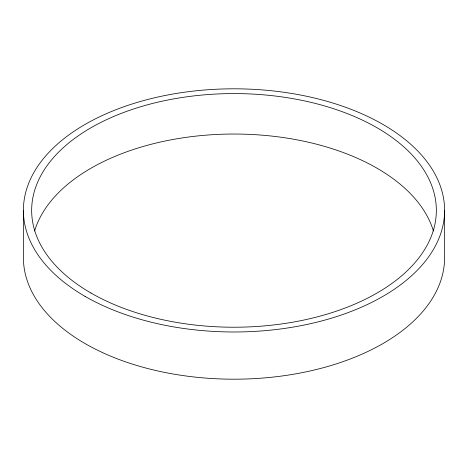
<?xml version="1.0" encoding="UTF-8"?>
<svg xmlns="http://www.w3.org/2000/svg" width="468" height="468" viewBox="0 0 468 468"><rect width="100%" height="100%" fill="white"/><g stroke="black" fill="none" stroke-linecap="round" stroke-linejoin="round"><path stroke-width="0.7" d="M444.6 210.401L444.6 257.599A210.6 121.586 0 0 1 234 379.191A210.6 121.586 0 0 1 23.4 257.599L23.4 210.401M34.597 231.016A202.34 116.819 0 0 1 234 134.035A202.34 116.819 0 0 1 433.403 231.016M90.921 293.003A202.34 116.819 0 0 0 429.448 240.634A202.34 116.819 0 0 0 181.631 97.56A202.34 116.819 0 0 0 90.921 293.003M85.082 296.373A210.6 121.586 0 0 0 437.422 241.868A210.6 121.586 0 0 0 179.496 92.951A210.6 121.586 0 0 0 85.082 296.373"/></g></svg>
